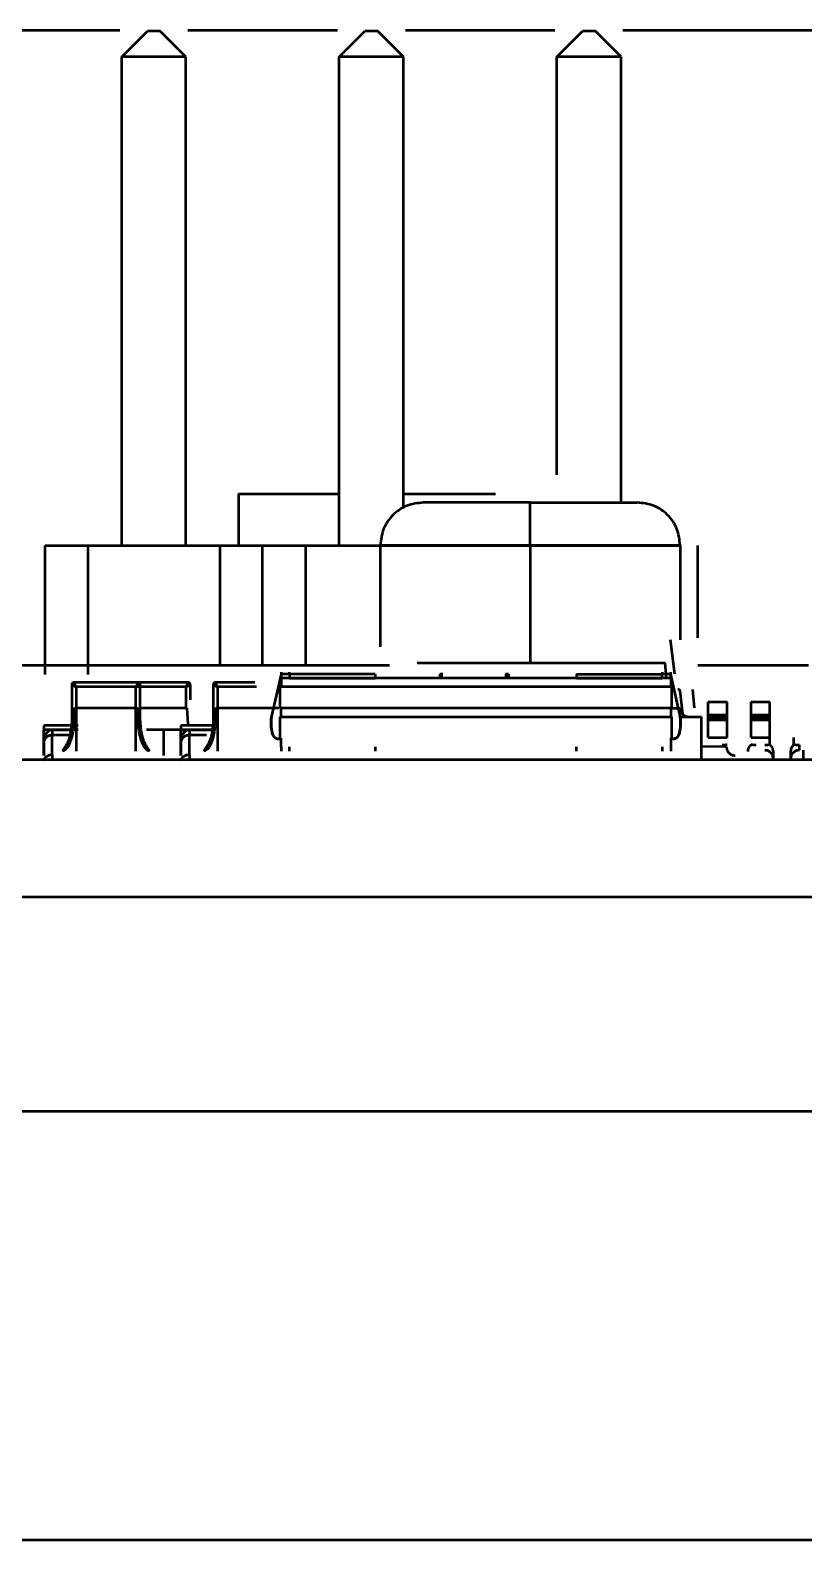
# Model space of a CAD drawing. Header units: millimetres. Extents: x 0 to 1189, y 0 to 841.
# Drawn here: x 426.18 to 435.22, y 537.29 to 554.9 of the extents above; entities that cross this region are included whole.
import ezdxf

# ---------------------------------------------------------------- set-up
doc = ezdxf.new("R2010")
doc.units = ezdxf.units.MM
doc.layers.add('粗实线层', color=7, linetype='Continuous', lineweight=50)

msp = doc.modelspace()

# ---------------------------------------------------------------- linework, layer by layer
at = {"layer": '粗实线层'}
for p, q in [((426.058, 554.904), (427.231, 554.904)), ((427.253, 554.594), (427.553, 554.894)), ((427.703, 554.894), (427.553, 554.894)), ((428.003, 554.594), (427.703, 554.894)), ((428.025, 554.904), (429.771, 554.904)), ((429.793, 554.594), (430.093, 554.894)), ((430.243, 554.894), (430.093, 554.894)), ((430.543, 554.594), (430.243, 554.894)), ((430.565, 554.904), (432.311, 554.904)), ((432.333, 554.594), (432.633, 554.894)), ((432.783, 554.894), (432.633, 554.894)), ((433.083, 554.594), (432.783, 554.894)), ((433.105, 554.904), (445.883, 554.904)), ((428.003, 554.594), (427.253, 554.594)), ((427.253, 548.894), (427.253, 554.594)), ((428.003, 548.894), (428.003, 554.594)), ((430.543, 554.594), (429.793, 554.594)), ((429.793, 548.894), (429.793, 554.594)), ((430.543, 549.33), (430.543, 554.594)), ((433.083, 554.594), (432.333, 554.594)), ((432.333, 549.716), (432.333, 554.594)), ((433.083, 549.394), (433.083, 554.594)), ((428.618, 549.494), (428.618, 548.894)), ((426.358, 547.389), (426.358, 548.894)), ((426.858, 548.894), (428.398, 548.894)), ((426.858, 548.894), (426.858, 547.389)), ((428.398, 548.894), (428.398, 547.494)), ((428.898, 547.494), (428.898, 548.894)), ((428.898, 547.494), (428.898, 548.894)), ((429.398, 548.894), (430.273, 548.894)), ((429.398, 548.894), (429.398, 547.494)), ((430.273, 547.711), (430.273, 548.894)), ((432.023, 548.894), (432.023, 547.524)), ((433.773, 548.894), (433.773, 547.794)), ((433.978, 547.816), (433.978, 548.894)), ((433.712, 547.394), (433.662, 547.794)), ((430.701, 547.524), (433.6, 547.524)), ((433.615, 547.344), (433.6, 547.524)), ((430.38, 547.494), (426.058, 547.494)), ((429.113, 547.394), (429, 546.886)), ((429.113, 547.414), (429.113, 547.394)), ((429.213, 547.394), (429.113, 547.394)), ((429.113, 547.394), (429.113, 547.344)), ((433.663, 547.344), (429.113, 547.344)), ((429.113, 547.344), (429.113, 547.243)), ((429.213, 547.394), (429.213, 547.414)), ((429.213, 547.394), (429.213, 547.344)), ((430.213, 547.394), (429.213, 547.394)), ((429.213, 547.344), (430.213, 547.344)), ((430.213, 547.394), (430.213, 547.344)), ((430.969, 547.394), (430.969, 547.344)), ((430.969, 547.394), (430.969, 547.344)), ((430.986, 547.394), (430.986, 547.344)), ((431.739, 547.394), (431.739, 547.344)), ((431.762, 547.394), (431.762, 547.344)), ((431.769, 547.394), (431.769, 547.344)), ((431.769, 547.394), (431.769, 547.344)), ((431.769, 547.394), (431.769, 547.344)), ((432.563, 547.394), (432.563, 547.344)), ((432.563, 547.394), (433.563, 547.394)), ((432.563, 547.344), (433.563, 547.344)), ((433.563, 547.414), (433.563, 547.394)), ((433.563, 547.344), (433.563, 547.394)), ((433.663, 547.394), (433.563, 547.394)), ((433.663, 547.394), (433.663, 547.414)), ((433.776, 546.886), (433.663, 547.394)), ((433.663, 547.344), (433.663, 547.394)), ((433.663, 547.344), (433.663, 547.243)), ((435.272, 547.494), (433.978, 547.494)), ((426.67, 547.269), (426.67, 546.805)), ((427.445, 547.294), (426.695, 547.294)), ((426.72, 547.244), (426.72, 546.994)), ((427.42, 547.244), (426.72, 547.244)), ((428.005, 547.244), (427.305, 547.244)), ((427.42, 546.994), (427.42, 547.244)), ((428.03, 547.294), (427.445, 547.294)), ((427.47, 546.805), (427.47, 547.269)), ((428.005, 546.994), (428.005, 547.244)), ((428.055, 547.094), (428.055, 547.269)), ((428.321, 547.269), (428.321, 546.805)), ((428.807, 547.294), (428.346, 547.294)), ((428.371, 547.244), (428.371, 546.994)), ((428.828, 547.244), (428.371, 547.244)), ((429.103, 546.995), (429.103, 547.243)), ((433.673, 547.243), (429.103, 547.243)), ((433.673, 547.243), (433.673, 546.995)), ((433.77, 547.197), (433.799, 546.928)), ((433.942, 547), (433.92, 547.213)), ((426.706, 546.994), (426.72, 546.994)), ((427.42, 546.994), (426.72, 546.994)), ((427.42, 546.994), (427.435, 546.994)), ((428.005, 546.994), (427.47, 546.994)), ((428.019, 546.994), (428.005, 546.994)), ((428.029, 546.81), (428.019, 546.994)), ((428.371, 546.994), (428.357, 546.994)), ((429.071, 546.994), (428.371, 546.994)), ((429.086, 546.994), (429.071, 546.994)), ((433.663, 546.995), (429.113, 546.995)), ((429.113, 546.893), (429.113, 546.995)), ((433.663, 546.995), (433.663, 546.893)), ((433.663, 546.994), (433.773, 546.994)), ((434.102, 547.069), (434.322, 547.069)), ((434.602, 547.069), (434.822, 547.069)), ((426.743, 546.794), (426.343, 546.794)), ((428.344, 546.794), (427.943, 546.794)), ((429.103, 546.646), (429.103, 546.893)), ((429.113, 546.893), (433.663, 546.893)), ((433.673, 546.893), (433.673, 546.646)), ((434.023, 546.394), (434.023, 546.894)), ((434.102, 546.919), (434.322, 546.919)), ((434.102, 546.655), (434.102, 546.883)), ((434.322, 546.883), (434.102, 546.883)), ((434.322, 546.857), (434.102, 546.857)), ((434.322, 546.655), (434.322, 546.883)), ((434.602, 546.919), (434.822, 546.919)), ((434.602, 546.655), (434.602, 546.883)), ((434.822, 546.883), (434.602, 546.883)), ((434.822, 546.857), (434.602, 546.857)), ((434.822, 546.655), (434.822, 546.883)), ((426.343, 546.744), (426.343, 546.614)), ((426.443, 546.744), (426.343, 546.744)), ((426.743, 546.744), (426.343, 546.744)), ((426.343, 546.444), (426.343, 546.744)), ((426.443, 546.744), (426.643, 546.744)), ((426.643, 546.744), (426.443, 546.744)), ((426.643, 546.744), (426.443, 546.744)), ((426.643, 546.744), (426.443, 546.744)), ((426.443, 546.684), (426.643, 546.684)), ((427.743, 546.744), (427.743, 546.444)), ((428.043, 546.744), (427.943, 546.744)), ((427.943, 546.744), (427.943, 546.614)), ((428.337, 546.744), (427.943, 546.744)), ((427.943, 546.744), (428.337, 546.744)), ((427.943, 546.444), (427.943, 546.744)), ((428.043, 546.744), (428.243, 546.744)), ((428.243, 546.744), (428.043, 546.744)), ((428.243, 546.744), (428.043, 546.744)), ((428.243, 546.744), (428.043, 546.744)), ((428.043, 546.684), (428.243, 546.684)), ((429.113, 546.544), (429.113, 546.646)), ((433.663, 546.646), (433.663, 546.544)), ((434.102, 546.655), (434.322, 546.655)), ((434.602, 546.655), (434.822, 546.655)), ((426.343, 546.614), (426.343, 546.584)), ((426.343, 546.614), (426.343, 546.444)), ((427.943, 546.614), (427.943, 546.584)), ((427.943, 546.614), (427.943, 546.444)), ((429.113, 546.544), (429.113, 546.495)), ((429.213, 546.494), (429.213, 546.544)), ((430.213, 546.544), (430.213, 546.494)), ((432.563, 546.494), (432.563, 546.544)), ((433.563, 546.544), (433.563, 546.494)), ((433.663, 546.544), (433.663, 546.495)), ((434.314, 546.544), (434.011, 546.549)), ((434.314, 546.541), (434.314, 546.544)), ((434.822, 546.571), (434.822, 546.593)), ((435.102, 546.571), (435.102, 546.593)), ((445.561, 546.394), (404.718, 546.394)), ((426.343, 546.394), (426.346, 546.394)), ((427.943, 546.394), (427.946, 546.394)), ((366.413, 544.794), (453.058, 544.794)), ((366.413, 542.294), (453.058, 542.294)), ((346.413, 537.294), (451.413, 537.294))]:
    msp.add_line(p, q, dxfattribs=at)
at = {"layer": '粗实线层', "flags": 128}
for points in [[(426.562, 546.494), (426.562, 546.494)], [(427.578, 546.494), (427.578, 546.494)], [(428.213, 546.494), (428.213, 546.494)]]:
    msp.add_lwpolyline(points, dxfattribs=at)
at = {"layer": '粗实线层'}
for points, knots in [([(428.618, 549.494), (428.641, 549.494), (428.685, 549.494), (429.035, 549.494), (429.43, 549.494), (429.709, 549.494), (429.793, 549.494)], [0, 0, 0, 0, 0.29122, 0.582441, 0.873661, 1, 1, 1, 1]), ([(430.543, 549.494), (430.594, 549.494), (430.837, 549.494), (431.201, 549.494), (431.551, 549.494), (431.596, 549.494), (431.618, 549.494)], [0, 0, 0, 0, 0.079646, 0.386431, 0.693216, 1, 1, 1, 1]), ([(430.773, 549.394), (430.708, 549.387), (430.577, 549.372), (430.411, 549.256), (430.296, 549.091), (430.281, 548.96), (430.273, 548.894)], [0, 0, 0, 0, 0.25, 0.500001, 0.749999, 1, 1, 1, 1]), ([(432.023, 549.394), (431.866, 549.394), (431.624, 549.394), (431.333, 549.394), (431.133, 549.394), (430.972, 549.394), (430.816, 549.394), (430.79, 549.394), (430.773, 549.394)], [0, 0, 0, 0, 0.239457, 0.368361, 0.5, 0.63164, 0.760543, 1, 1, 1, 1]), ([(432.023, 548.894), (432.023, 548.957), (432.023, 549.054), (432.023, 549.17), (432.023, 549.25), (432.023, 549.315), (432.023, 549.377), (432.023, 549.388), (432.023, 549.394)], [0, 0, 0, 0, 0.239458, 0.368359, 0.5, 0.631641, 0.760542, 1, 1, 1, 1]), ([(432.023, 549.394), (432.181, 549.394), (432.422, 549.394), (432.713, 549.394), (432.914, 549.394), (433.075, 549.394), (433.231, 549.394), (433.257, 549.394), (433.273, 549.394)], [0, 0, 0, 0, 0.239457, 0.36836, 0.499999, 0.631639, 0.760543, 1, 1, 1, 1]), ([(433.773, 548.894), (433.766, 548.96), (433.751, 549.091), (433.635, 549.256), (433.47, 549.372), (433.339, 549.387), (433.273, 549.394)], [0, 0, 0, 0, 0.25, 0.499999, 0.749999, 1, 1, 1, 1]), ([(426.358, 548.894), (426.366, 548.894), (426.381, 548.894), (426.496, 548.894), (426.662, 548.894), (426.793, 548.894), (426.858, 548.894)], [0, 0, 0, 0, 0.2500045, 0.4999984, 0.7500011, 1, 1, 1, 1]), ([(428.398, 548.894), (428.464, 548.894), (428.595, 548.894), (428.76, 548.894), (428.876, 548.894), (428.891, 548.894), (428.898, 548.894)], [0, 0, 0, 0, 0.249999, 0.500001, 0.749995, 1, 1, 1, 1]), ([(428.898, 548.894), (428.906, 548.894), (428.921, 548.894), (429.036, 548.894), (429.202, 548.894), (429.333, 548.894), (429.398, 548.894)], [0, 0, 0, 0, 0.250005, 0.499999, 0.750001, 1, 1, 1, 1]), ([(430.273, 548.894), (430.3, 548.894), (430.352, 548.894), (430.757, 548.894), (431.335, 548.894), (431.794, 548.894), (432.023, 548.894)], [0, 0, 0, 0, 0.25, 0.5, 0.75, 1, 1, 1, 1]), ([(433.773, 548.894), (433.747, 548.894), (433.694, 548.894), (433.29, 548.894), (432.711, 548.894), (432.023, 548.894), (431.335, 548.894), (430.757, 548.894), (430.352, 548.894), (430.3, 548.894), (430.273, 548.894)], [0, 0, 0, 0, 0.125, 0.25, 0.375, 0.5, 0.625, 0.75, 0.875, 1, 1, 1, 1]), ([(432.023, 548.894), (432.253, 548.894), (432.711, 548.894), (433.29, 548.894), (433.694, 548.894), (433.747, 548.894), (433.773, 548.894)], [0, 0, 0, 0, 0.25, 0.5, 0.75, 1, 1, 1, 1]), ([(430.986, 547.394), (430.984, 547.394), (430.979, 547.394), (430.973, 547.394), (430.971, 547.394), (430.969, 547.394)], [0, 0, 0, 0, 0.249815, 0.500649, 1, 1, 1, 1]), ([(431.003, 547.394), (430.998, 547.394), (430.991, 547.394), (430.983, 547.394), (430.977, 547.394), (430.973, 547.394), (430.97, 547.394), (430.969, 547.394), (430.969, 547.394)], [0, 0, 0, 0, 0.2496928, 0.3747741, 0.4998443, 0.6248559, 0.7500054, 1, 1, 1, 1]), ([(431.769, 547.394), (431.769, 547.394), (431.769, 547.394), (431.764, 547.394), (431.757, 547.394), (431.747, 547.394), (431.74, 547.394), (431.734, 547.394)], [0, 0, 0, 0, 0.250557, 0.500232, 0.625397, 0.750725, 1, 1, 1, 1]), ([(431.762, 547.394), (431.759, 547.394), (431.753, 547.394), (431.744, 547.394), (431.739, 547.394)], [0, 0, 0, 0, 0.4998744, 1, 1, 1, 1]), ([(431.769, 547.394), (431.769, 547.394), (431.768, 547.394), (431.76, 547.394), (431.754, 547.394), (431.751, 547.394)], [0, 0, 0, 0, 0.498878, 0.749483, 1, 1, 1, 1]), ([(431.769, 547.394), (431.769, 547.394), (431.769, 547.394), (431.764, 547.394), (431.762, 547.394)], [0, 0, 0, 0, 0.501132, 1, 1, 1, 1]), ([(426.695, 547.294), (426.692, 547.294), (426.687, 547.293), (426.682, 547.29), (426.677, 547.287), (426.674, 547.283), (426.671, 547.277), (426.671, 547.272), (426.67, 547.269)], [0, 0, 0, 0, 0.239461, 0.36838, 0.500014, 0.631654, 0.760559, 1, 1, 1, 1]), ([(426.695, 547.294), (426.692, 547.294), (426.685, 547.293), (426.677, 547.287), (426.671, 547.279), (426.671, 547.273), (426.67, 547.269)], [0, 0, 0, 0, 0.249997, 0.500017, 0.750009, 1, 1, 1, 1]), ([(426.67, 547.269), (426.67, 547.269), (426.671, 547.269), (426.674, 547.267), (426.679, 547.265), (426.687, 547.261), (426.701, 547.254), (426.714, 547.247), (426.72, 547.244)], [0, 0, 0, 0, 0.118327, 0.237759, 0.3592, 0.483187, 0.737979, 1, 1, 1, 1]), ([(426.72, 547.244), (426.717, 547.251), (426.711, 547.264), (426.704, 547.278), (426.699, 547.286), (426.697, 547.291), (426.696, 547.294), (426.695, 547.294), (426.695, 547.294)], [0, 0, 0, 0, 0.262012, 0.516815, 0.6408, 0.762241, 0.881674, 1, 1, 1, 1]), ([(427.445, 547.294), (427.445, 547.294), (427.445, 547.294), (427.444, 547.291), (427.441, 547.286), (427.437, 547.278), (427.43, 547.264), (427.424, 547.251), (427.42, 547.244)], [0, 0, 0, 0, 0.118326, 0.23776, 0.3592, 0.483184, 0.737988, 1, 1, 1, 1]), ([(427.42, 547.244), (427.427, 547.247), (427.44, 547.254), (427.454, 547.261), (427.462, 547.265), (427.467, 547.267), (427.47, 547.269), (427.47, 547.269), (427.47, 547.269)], [0, 0, 0, 0, 0.262019, 0.516813, 0.640801, 0.762241, 0.881673, 1, 1, 1, 1]), ([(427.47, 547.269), (427.47, 547.272), (427.469, 547.277), (427.466, 547.283), (427.463, 547.287), (427.459, 547.29), (427.453, 547.293), (427.448, 547.294), (427.445, 547.294)], [0, 0, 0, 0, 0.23944, 0.368347, 0.499983, 0.631621, 0.760539, 1, 1, 1, 1]), ([(427.47, 547.269), (427.47, 547.273), (427.469, 547.279), (427.463, 547.287), (427.455, 547.293), (427.449, 547.294), (427.445, 547.294)], [0, 0, 0, 0, 0.249989, 0.49998, 0.750004, 1, 1, 1, 1]), ([(428.03, 547.294), (428.029, 547.294), (428.029, 547.294), (428.028, 547.291), (428.025, 547.286), (428.021, 547.278), (428.014, 547.264), (428.008, 547.251), (428.005, 547.244)], [0, 0, 0, 0, 0.118325, 0.237758, 0.359197, 0.48318, 0.737982, 1, 1, 1, 1]), ([(428.005, 547.244), (428.011, 547.247), (428.024, 547.254), (428.038, 547.261), (428.046, 547.265), (428.051, 547.267), (428.054, 547.269), (428.054, 547.269), (428.055, 547.269)], [0, 0, 0, 0, 0.262025, 0.516817, 0.640804, 0.762243, 0.881674, 1, 1, 1, 1]), ([(428.055, 547.269), (428.054, 547.272), (428.054, 547.277), (428.051, 547.283), (428.047, 547.287), (428.043, 547.29), (428.037, 547.293), (428.033, 547.294), (428.03, 547.294)], [0, 0, 0, 0, 0.23944, 0.368347, 0.499983, 0.631621, 0.760539, 1, 1, 1, 1]), ([(428.055, 547.269), (428.054, 547.273), (428.053, 547.279), (428.048, 547.287), (428.039, 547.293), (428.033, 547.294), (428.03, 547.294)], [0, 0, 0, 0, 0.249989, 0.49998, 0.750004, 1, 1, 1, 1]), ([(428.346, 547.294), (428.343, 547.294), (428.338, 547.293), (428.333, 547.29), (428.328, 547.287), (428.325, 547.283), (428.322, 547.277), (428.322, 547.272), (428.321, 547.269)], [0, 0, 0, 0, 0.239461, 0.368379, 0.500017, 0.631653, 0.76056, 1, 1, 1, 1]), ([(428.346, 547.294), (428.343, 547.294), (428.336, 547.293), (428.328, 547.287), (428.322, 547.279), (428.322, 547.273), (428.321, 547.269)], [0, 0, 0, 0, 0.249997, 0.500022, 0.750008, 1, 1, 1, 1]), ([(428.321, 547.269), (428.321, 547.269), (428.322, 547.269), (428.325, 547.267), (428.33, 547.265), (428.338, 547.261), (428.352, 547.254), (428.365, 547.247), (428.371, 547.244)], [0, 0, 0, 0, 0.118327, 0.237759, 0.359199, 0.483187, 0.737981, 1, 1, 1, 1]), ([(428.371, 547.244), (428.368, 547.251), (428.362, 547.264), (428.355, 547.278), (428.35, 547.286), (428.348, 547.291), (428.347, 547.294), (428.346, 547.294), (428.346, 547.294)], [0, 0, 0, 0, 0.262012, 0.516814, 0.6408, 0.76224, 0.881674, 1, 1, 1, 1]), ([(433.746, 547.219), (433.749, 547.219), (433.755, 547.218), (433.763, 547.213), (433.768, 547.206), (433.77, 547.2), (433.77, 547.197)], [0, 0, 0, 0, 0.2500042, 0.4999744, 0.7499727, 1, 1, 1, 1]), ([(426.706, 546.994), (426.704, 546.931), (426.701, 546.835), (426.683, 546.718), (426.665, 546.638), (426.642, 546.574), (426.608, 546.511), (426.58, 546.501), (426.562, 546.494)], [0, 0, 0, 0, 0.239457, 0.368358, 0.5, 0.631637, 0.760541, 1, 1, 1, 1]), ([(426.67, 546.805), (426.67, 546.805), (426.67, 546.805), (426.67, 546.805), (426.671, 546.808), (426.673, 546.84), (426.678, 546.897), (426.687, 546.955), (426.696, 546.984), (426.701, 546.992), (426.704, 546.994), (426.705, 546.994), (426.706, 546.994), (426.706, 546.994)], [0, 0, 0, 0, 0.004956, 0.010348, 0.023487, 0.061846, 0.53054, 0.846803, 0.946699, 0.9782, 0.989899, 0.995063, 1, 1, 1, 1]), ([(426.72, 546.994), (426.72, 546.929), (426.72, 546.798), (426.72, 546.632), (426.72, 546.517), (426.72, 546.502), (426.72, 546.494)], [0, 0, 0, 0, 0.250001, 0.500002, 0.75, 1, 1, 1, 1]), ([(427.42, 546.494), (427.42, 546.502), (427.42, 546.517), (427.42, 546.632), (427.42, 546.798), (427.42, 546.929), (427.42, 546.994)], [0, 0, 0, 0, 0.25, 0.499998, 0.749999, 1, 1, 1, 1]), ([(427.578, 546.494), (427.56, 546.501), (427.532, 546.511), (427.499, 546.574), (427.476, 546.638), (427.457, 546.718), (427.44, 546.835), (427.437, 546.931), (427.435, 546.994)], [0, 0, 0, 0, 0.2394594, 0.3683629, 0.4999995, 0.6316419, 0.7605429, 1, 1, 1, 1]), ([(427.435, 546.994), (427.435, 546.994), (427.436, 546.994), (427.437, 546.994), (427.44, 546.992), (427.456, 546.966), (427.459, 546.91), (427.467, 546.852), (427.469, 546.819), (427.47, 546.808), (427.47, 546.805), (427.47, 546.805), (427.47, 546.805), (427.47, 546.805)], [0, 0, 0, 0, 0.004939, 0.010105, 0.021805, 0.053327, 0.468582, 0.815544, 0.938124, 0.976502, 0.989647, 0.995041, 1, 1, 1, 1]), ([(428.357, 546.994), (428.355, 546.931), (428.352, 546.835), (428.334, 546.718), (428.316, 546.638), (428.293, 546.574), (428.259, 546.511), (428.231, 546.501), (428.213, 546.494)], [0, 0, 0, 0, 0.239457, 0.368358, 0.500001, 0.631637, 0.760541, 1, 1, 1, 1]), ([(428.357, 546.994), (428.357, 546.994), (428.356, 546.994), (428.355, 546.994), (428.352, 546.992), (428.347, 546.984), (428.338, 546.955), (428.329, 546.897), (428.324, 546.84), (428.322, 546.808), (428.321, 546.805), (428.321, 546.805), (428.321, 546.805), (428.321, 546.805)], [0, 0, 0, 0, 0.004934, 0.0101, 0.021799, 0.053299, 0.153196, 0.469459, 0.938154, 0.976513, 0.989652, 0.995044, 1, 1, 1, 1]), ([(428.371, 546.994), (428.371, 546.929), (428.371, 546.798), (428.371, 546.632), (428.371, 546.517), (428.371, 546.502), (428.371, 546.494)], [0, 0, 0, 0, 0.250001, 0.500002, 0.75, 1, 1, 1, 1]), ([(433.773, 546.994), (433.775, 546.982), (433.777, 546.962), (433.789, 546.939), (433.802, 546.923), (433.818, 546.91), (433.841, 546.898), (433.861, 546.896), (433.873, 546.894)], [0, 0, 0, 0, 0.239457, 0.368358, 0.500003, 0.631641, 0.760544, 1, 1, 1, 1]), ([(434.102, 546.883), (434.102, 546.909), (434.102, 546.959), (434.102, 547.02), (434.102, 547.061), (434.102, 547.067), (434.102, 547.069)], [0, 0, 0, 0, 0.250001, 0.500009, 0.750014, 1, 1, 1, 1]), ([(434.322, 546.883), (434.322, 546.909), (434.322, 546.959), (434.322, 547.02), (434.322, 547.061), (434.322, 547.067), (434.322, 547.069)], [0, 0, 0, 0, 0.250001, 0.500009, 0.750014, 1, 1, 1, 1]), ([(434.602, 546.883), (434.602, 546.909), (434.602, 546.959), (434.602, 547.02), (434.602, 547.061), (434.602, 547.067), (434.602, 547.069)], [0, 0, 0, 0, 0.250001, 0.500009, 0.750014, 1, 1, 1, 1]), ([(434.822, 546.883), (434.822, 546.909), (434.822, 546.959), (434.822, 547.02), (434.822, 547.061), (434.822, 547.067), (434.822, 547.069)], [0, 0, 0, 0, 0.250001, 0.500009, 0.750014, 1, 1, 1, 1]), ([(426.343, 546.794), (426.343, 546.793), (426.343, 546.792), (426.343, 546.78), (426.343, 546.764), (426.343, 546.751), (426.343, 546.744)], [0, 0, 0, 0, 0.250074, 0.500038, 0.749996, 1, 1, 1, 1]), ([(426.562, 546.494), (426.593, 546.541), (426.656, 546.636), (426.665, 546.748), (426.67, 546.805)], [0, 0, 0, 0, 0.499999, 1, 1, 1, 1]), ([(427.47, 546.805), (427.475, 546.748), (427.485, 546.636), (427.547, 546.541), (427.578, 546.494)], [0, 0, 0, 0, 0.5000015, 1, 1, 1, 1]), ([(427.943, 546.794), (427.943, 546.793), (427.943, 546.792), (427.943, 546.78), (427.943, 546.764), (427.943, 546.751), (427.943, 546.744)], [0, 0, 0, 0, 0.250074, 0.500038, 0.749996, 1, 1, 1, 1]), ([(428.213, 546.494), (428.244, 546.541), (428.307, 546.636), (428.316, 546.748), (428.321, 546.805)], [0, 0, 0, 0, 0.499999, 1, 1, 1, 1]), ([(429, 546.875), (428.998, 546.837), (428.996, 546.773), (429.014, 546.683), (429.042, 546.649), (429.06, 546.639), (429.084, 546.634), (429.103, 546.641), (429.113, 546.644)], [0, 0, 0, 0, 0.433198, 0.732567, 0.799519, 0.862898, 0.926292, 1, 1, 1, 1]), ([(429.113, 546.644), (429.103, 546.641), (429.084, 546.634), (429.06, 546.639), (429.043, 546.649), (429.014, 546.684), (428.998, 546.755), (428.998, 546.834), (429, 546.876), (429.001, 546.891), (429, 546.88), (429, 546.875)], [0, 0, 0, 0, 0.059008, 0.109811, 0.160619, 0.214283, 0.455802, 0.697725, 0.805337, 0.902807, 1, 1, 1, 1]), ([(433.778, 546.845), (433.778, 546.856), (433.777, 546.877), (433.776, 546.89), (433.778, 546.865), (433.78, 546.768), (433.762, 546.684), (433.734, 546.649), (433.716, 546.639), (433.692, 546.634), (433.673, 546.641), (433.663, 546.644)], [0, 0, 0, 0, 0.097255, 0.185348, 0.273205, 0.587992, 0.805467, 0.854099, 0.900139, 0.946209, 1, 1, 1, 1]), ([(433.663, 546.644), (433.673, 546.641), (433.692, 546.634), (433.716, 546.639), (433.734, 546.649), (433.762, 546.684), (433.778, 546.756), (433.778, 546.816), (433.778, 546.845)], [0, 0, 0, 0, 0.084578, 0.157391, 0.230208, 0.307128, 0.653283, 1, 1, 1, 1]), ([(433.757, 546.894), (433.797, 546.894), (433.992, 546.894), (434.01, 546.894), (434.023, 546.894)], [0, 0, 0, 0, 0.20885, 1, 1, 1, 1]), ([(426.443, 546.744), (426.436, 546.743), (426.421, 546.742), (426.395, 546.727), (426.369, 546.699), (426.348, 546.659), (426.345, 546.629), (426.343, 546.614)], [0, 0, 0, 0, 0.119127, 0.251354, 0.501342, 0.751131, 1, 1, 1, 1]), ([(426.343, 546.584), (426.345, 546.597), (426.347, 546.616), (426.359, 546.639), (426.372, 546.655), (426.388, 546.668), (426.411, 546.68), (426.431, 546.682), (426.443, 546.684)], [0, 0, 0, 0, 0.239457, 0.368362, 0.500003, 0.631643, 0.760545, 1, 1, 1, 1]), ([(426.443, 546.744), (426.443, 546.736), (426.443, 546.72), (426.443, 546.702), (426.443, 546.689), (426.443, 546.685), (426.443, 546.684)], [0, 0, 0, 0, 0.247376, 0.500119, 0.752818, 1, 1, 1, 1]), ([(426.443, 546.454), (426.443, 546.512), (426.443, 546.629), (426.443, 546.665), (426.443, 546.684)], [0, 0, 0, 0, 0.500005, 1, 1, 1, 1]), ([(427.743, 546.744), (427.717, 546.744), (427.665, 546.744), (427.599, 546.744), (427.552, 546.744), (427.546, 546.744), (427.543, 546.744)], [0, 0, 0, 0, 0.249994, 0.499991, 0.749994, 1, 1, 1, 1]), ([(427.943, 546.744), (427.94, 546.744), (427.934, 546.744), (427.888, 546.744), (427.822, 546.744), (427.77, 546.744), (427.743, 546.744)], [0, 0, 0, 0, 0.250006, 0.500009, 0.750005, 1, 1, 1, 1]), ([(428.043, 546.744), (428.036, 546.743), (428.021, 546.742), (427.995, 546.727), (427.969, 546.699), (427.948, 546.659), (427.945, 546.629), (427.943, 546.614)], [0, 0, 0, 0, 0.119127, 0.251355, 0.501341, 0.751131, 1, 1, 1, 1]), ([(427.943, 546.584), (427.945, 546.597), (427.947, 546.616), (427.959, 546.639), (427.972, 546.655), (427.988, 546.668), (428.011, 546.68), (428.031, 546.682), (428.043, 546.684)], [0, 0, 0, 0, 0.239458, 0.368362, 0.500003, 0.631644, 0.760546, 1, 1, 1, 1]), ([(428.043, 546.744), (428.043, 546.736), (428.043, 546.72), (428.043, 546.702), (428.043, 546.689), (428.043, 546.685), (428.043, 546.684)], [0, 0, 0, 0, 0.247376, 0.500119, 0.752818, 1, 1, 1, 1]), ([(428.043, 546.454), (428.043, 546.512), (428.043, 546.629), (428.043, 546.665), (428.043, 546.684)], [0, 0, 0, 0, 0.500005, 1, 1, 1, 1]), ([(434.822, 546.593), (434.822, 546.594), (434.822, 546.596), (434.822, 546.61), (434.822, 546.63), (434.822, 546.646), (434.822, 546.655)], [0, 0, 0, 0, 0.250021, 0.499988, 0.750001, 1, 1, 1, 1]), ([(435.102, 546.593), (435.102, 546.594), (435.102, 546.596), (435.102, 546.61), (435.102, 546.63), (435.102, 546.646), (435.102, 546.655)], [0, 0, 0, 0, 0.250021, 0.499988, 0.750001, 1, 1, 1, 1]), ([(426.346, 546.394), (426.349, 546.402), (426.356, 546.419), (426.38, 546.438), (426.41, 546.452), (426.432, 546.453), (426.443, 546.454)], [0, 0, 0, 0, 0.242967, 0.500365, 0.757563, 1, 1, 1, 1]), ([(426.443, 546.454), (426.443, 546.443), (426.443, 546.42), (426.443, 546.416), (426.443, 546.414)], [0, 0, 0, 0, 0.499989, 1, 1, 1, 1]), ([(427.946, 546.394), (427.949, 546.402), (427.956, 546.419), (427.98, 546.438), (428.01, 546.452), (428.032, 546.453), (428.043, 546.454)], [0, 0, 0, 0, 0.242968, 0.500365, 0.757565, 1, 1, 1, 1]), ([(428.043, 546.454), (428.043, 546.443), (428.043, 546.42), (428.043, 546.416), (428.043, 546.414)], [0, 0, 0, 0, 0.499989, 1, 1, 1, 1]), ([(434.262, 546.569), (434.267, 546.569), (434.279, 546.569), (434.301, 546.57), (434.314, 546.57), (434.322, 546.571)], [0, 0, 0, 0, 0.237937, 0.499979, 1, 1, 1, 1]), ([(434.314, 546.541), (434.314, 546.534), (434.316, 546.519), (434.326, 546.493), (434.341, 546.474), (434.359, 546.46), (434.374, 546.452), (434.39, 546.447), (434.403, 546.445), (434.41, 546.444), (434.414, 546.444)], [0, 0, 0, 0, 0.121394, 0.250717, 0.49935, 0.58628, 0.749366, 0.874685, 0.944398, 1, 1, 1, 1]), ([(434.602, 546.569), (434.596, 546.564), (434.584, 546.554), (434.575, 546.54), (434.57, 546.528), (434.564, 546.514), (434.563, 546.5), (434.562, 546.489)], [0, 0, 0, 0, 0.2307889, 0.4997201, 0.5507088, 0.6512784, 1, 1, 1, 1]), ([(434.602, 546.571), (434.61, 546.57), (434.623, 546.57), (434.645, 546.569), (434.656, 546.569), (434.662, 546.569)], [0, 0, 0, 0, 0.499118, 0.76166, 1, 1, 1, 1]), ([(434.762, 546.569), (434.767, 546.569), (434.779, 546.569), (434.801, 546.57), (434.814, 546.57), (434.822, 546.571)], [0, 0, 0, 0, 0.237937, 0.499979, 1, 1, 1, 1]), ([(434.862, 546.404), (434.86, 546.417), (434.857, 546.444), (434.834, 546.477), (434.801, 546.5), (434.775, 546.503), (434.762, 546.504)], [0, 0, 0, 0, 0.249997, 0.500003, 0.750004, 1, 1, 1, 1]), ([(434.862, 546.489), (434.861, 546.5), (434.86, 546.514), (434.854, 546.528), (434.849, 546.54), (434.839, 546.554), (434.827, 546.564), (434.822, 546.569)], [0, 0, 0, 0, 0.348722, 0.449295, 0.50028, 0.769211, 1, 1, 1, 1]), ([(434.862, 546.404), (434.862, 546.408), (434.862, 546.416), (434.862, 546.465), (434.862, 546.489)], [0, 0, 0, 0, 0.4980286, 1, 1, 1, 1]), ([(435.102, 546.569), (435.096, 546.564), (435.084, 546.554), (435.075, 546.54), (435.07, 546.528), (435.064, 546.514), (435.063, 546.5), (435.062, 546.489)], [0, 0, 0, 0, 0.2307889, 0.4997201, 0.5507088, 0.6512784, 1, 1, 1, 1]), ([(435.162, 546.504), (435.149, 546.503), (435.123, 546.5), (435.09, 546.477), (435.066, 546.444), (435.063, 546.417), (435.062, 546.404)], [0, 0, 0, 0, 0.250001, 0.499997, 0.750003, 1, 1, 1, 1]), ([(435.062, 546.489), (435.062, 546.465), (435.062, 546.416), (435.062, 546.408), (435.062, 546.404)], [0, 0, 0, 0, 0.5019714, 1, 1, 1, 1]), ([(435.102, 546.571), (435.11, 546.57), (435.123, 546.57), (435.145, 546.569), (435.156, 546.569), (435.162, 546.569)], [0, 0, 0, 0, 0.499118, 0.76166, 1, 1, 1, 1]), ([(435.162, 546.569), (435.162, 546.55), (435.162, 546.513), (435.162, 546.507), (435.162, 546.504)], [0, 0, 0, 0, 0.501854, 1, 1, 1, 1]), ([(435.212, 546.404), (435.212, 546.417), (435.212, 546.436), (435.212, 546.459), (435.212, 546.475), (435.212, 546.488), (435.212, 546.501), (435.212, 546.503), (435.212, 546.504)], [0, 0, 0, 0, 0.239464, 0.368357, 0.499992, 0.631662, 0.760566, 1, 1, 1, 1])]:
    msp.add_open_spline(points, degree=3, knots=knots, dxfattribs=at)

doc.saveas('drawing.dxf')
